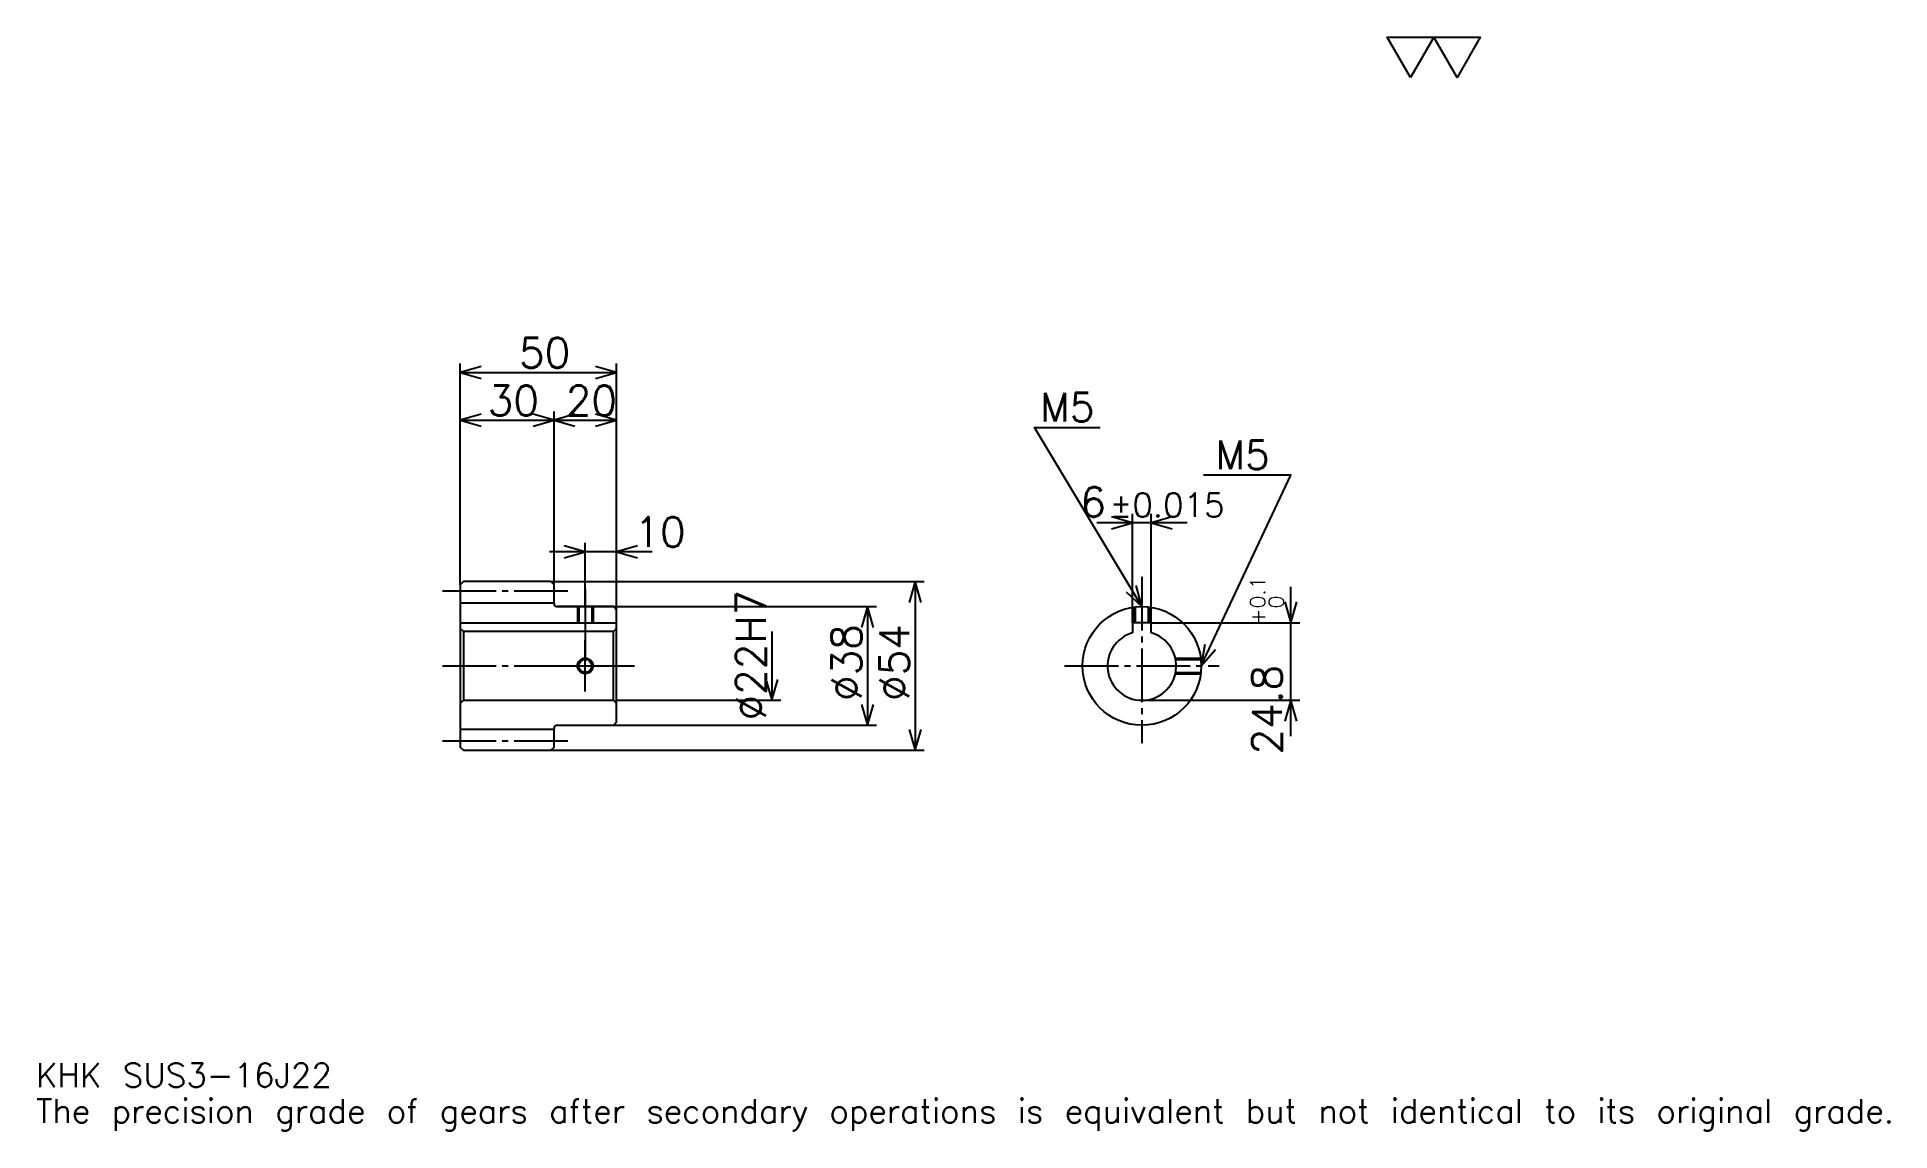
# Model space of a CAD drawing. Extents: x 19 to 613, y 7 to 357.
import ezdxf

# ---------------------------------------------------------------- set-up
doc = ezdxf.new("R2010")
doc.units = 0
doc.linetypes.add('DASHDOT', pattern=[22.95652, 17.217391, -1.913043, 1.913043, -1.913043])
doc.layers.get('0').update_dxf_attribs({"linetype": 'CONTINUOUS'})
doc.layers.add('DASHDOT', color=6, linetype='DASHDOT')
doc.styles.add('KANJI', font='TXT', dxfattribs={"bigfont": 'BIGFONT'})

msp = doc.modelspace()

# ---------------------------------------------------------------- linework, layer by layer
at = {"color": 5}
for p, q in [((154.956528, 182.913055), (154.956528, 252.739136)), ((154.956528, 249.869568), (204.956528, 249.869568)), ((204.956528, 182.913055), (204.956528, 252.739136)), ((184.956528, 182.913055), (184.956528, 237.434799)), ((154.956528, 234.565231), (184.956528, 234.565231)), ((184.956528, 234.565231), (204.956528, 234.565231)), ((387.652161, 201.695663), (358.695679, 201.695663)), ((370.17392, 169.713058), (370.17392, 204.565231)), ((376.17392, 169.713058), (376.17392, 204.565231)), ((216.434784, 192.478271), (183.478271, 192.478271)), ((194.956528, 182.913055), (194.956528, 195.347839)), ((154.956528, 181.913055), (154.956528, 182.913055)), ((183.956528, 182.913055), (204.956528, 182.913055)), ((184.956528, 181.913055), (184.956528, 182.913055)), ((194.956528, 174.913055), (194.956528, 182.913055)), ((194.956528, 174.913055), (194.956528, 182.913055)), ((204.956528, 182.913055), (303.478271, 182.913055)), ((204.956528, 173.913055), (204.956528, 182.913055)), ((300.608704, 182.913055), (300.608704, 128.913055)), ((420.869568, 133.434799), (420.869568, 181.191315)), ((185.956528, 174.913055), (204.956528, 174.913055)), ((204.956528, 174.913055), (288.17392, 174.913055)), ((285.304352, 174.913055), (285.304352, 136.913055)), ((254.695663, 166.913055), (254.695663, 144.913055)), ((376.17392, 169.713058), (423.739136, 169.713058)), ((204.956528, 144.913055), (257.565247, 144.913055)), ((373.17392, 144.913055), (423.739136, 144.913055)), ((185.956528, 136.913055), (204.956528, 136.913055)), ((204.956528, 136.913055), (288.17392, 136.913055)), ((183.956528, 128.913055), (204.956528, 128.913055)), ((204.956528, 128.913055), (303.478271, 128.913055))]:
    msp.add_line(p, q, dxfattribs=at)
at = {"color": 4}
for p, q in [((154.956528, 176.163055), (184.956528, 176.163055)), ((154.956528, 169.713058), (204.956528, 169.713058)), ((155.956528, 166.913055), (155.956528, 144.913055)), ((203.956528, 166.913055), (204.956528, 167.913055)), ((203.956528, 144.913055), (204.956528, 143.913055)), ((154.956528, 135.663055), (184.956528, 135.663055))]:
    msp.add_line(p, q, dxfattribs=at)
at = {"color": 7}
msp.add_lwpolyline([(459.130432, 344.347839), (451.669556, 357.280029), (481.513031, 357.280029), (474.052185, 344.347839), (466.591309, 357.280029), (459.130432, 344.347839)], dxfattribs=at)
at = {"color": 5}
for points in [[(161.652176, 251.782623), (154.956528, 249.869568), (161.652176, 247.956543)], [(198.26088, 247.956543), (204.956528, 249.869568), (198.26088, 251.782623)], [(161.652176, 236.478271), (154.956528, 234.565231), (161.652176, 232.652191)], [(178.26088, 232.652191), (184.956528, 234.565231), (178.26088, 236.478271)], [(191.652176, 236.478271), (184.956528, 234.565231), (191.652176, 232.652191)], [(198.26088, 232.652191), (204.956528, 234.565231), (198.26088, 236.478271)], [(373.17392, 174.913055), (338.739136, 232.304352), (359.782593, 232.304352)], [(392.17392, 155.913055), (420.869568, 217.000015), (392.939148, 217.000015)], [(363.478271, 199.782623), (370.17392, 201.695663), (363.478271, 203.608704)], [(382.869568, 203.608704), (376.17392, 201.695663), (382.869568, 199.782623)], [(188.26088, 190.565231), (194.956528, 192.478271), (188.26088, 194.391312)], [(211.652176, 194.391312), (204.956528, 192.478271), (211.652176, 190.565231)], [(302.521729, 176.217407), (300.608704, 182.913055), (298.695679, 176.217407)], [(368.088623, 179.670273), (373.17392, 174.913055), (371.369446, 181.638779)], [(287.217407, 168.217407), (285.304352, 174.913055), (283.391296, 168.217407)], [(418.956543, 176.408707), (420.869568, 169.713058), (422.782654, 176.408707)], [(393.289246, 162.786743), (392.17392, 155.913055), (396.752258, 161.159973)], [(252.782623, 151.608704), (254.695663, 144.913055), (256.608704, 151.608704)], [(283.391296, 143.608704), (285.304352, 136.913055), (287.217407, 143.608704)], [(422.782654, 138.217407), (420.869568, 144.913055), (418.956543, 138.217407)], [(298.695679, 135.608704), (300.608704, 128.913055), (302.521729, 135.608704)]]:
    msp.add_lwpolyline(points, dxfattribs=at)
at = {"color": 4}
for points in [[(184.956528, 175.913055), (184.956528, 181.913055), (183.956528, 182.913055), (155.956528, 182.913055), (154.956528, 181.913055), (154.956528, 143.913055)], [(185.956528, 136.913055), (203.956528, 136.913055), (204.956528, 137.913055), (204.956528, 173.913055), (203.956528, 174.913055), (185.956528, 174.913055)], [(192.456528, 174.913055), (192.456528, 169.713058)], [(192.891525, 174.913055), (192.891525, 169.713058)], [(197.02153, 174.913055), (197.02153, 169.713058)], [(197.456528, 174.913055), (197.456528, 169.713058)], [(370.67392, 169.713058), (370.67392, 174.747864)], [(371.108917, 169.713058), (371.108917, 174.800507)], [(375.238922, 169.713058), (375.238922, 174.800507)], [(375.67392, 169.713058), (375.67392, 174.747864)], [(154.956528, 143.913055), (155.956528, 144.913055), (203.956528, 144.913055), (203.956528, 166.913055), (155.956528, 166.913055), (154.956528, 167.913055)], [(376.17392, 166.496063), (376.17392, 169.713058), (370.17392, 169.713058), (370.17392, 166.496063)], [(383.886047, 158.413055), (392.008728, 158.413055)], [(383.978333, 157.978058), (392.061371, 157.978058)], [(383.886047, 153.413055), (392.008728, 153.413055)], [(383.978333, 153.848053), (392.061371, 153.848053)], [(154.956528, 143.913055), (154.956528, 129.913055), (155.956528, 128.913055), (183.956528, 128.913055), (184.956528, 129.913055), (184.956528, 135.913055)]]:
    msp.add_lwpolyline(points, dxfattribs=at)
for centre, radius in [((373.17392, 155.913055), 19), ((194.956528, 155.913055), 2.065)]:
    msp.add_circle(centre, radius, dxfattribs=at)
at = {"color": 7}
msp.add_circle((194.956528, 155.913055), 2.5, dxfattribs=at)
at = {"color": 4}
for centre, radius, start, end in [((185.956528, 175.913055), 1, 180, 270), ((373.17392, 155.913055), 11, 105.826620886, 74.173379114), ((185.956528, 135.913055), 1, 90, 180)]:
    msp.add_arc(centre, radius, start, end, dxfattribs=at)
at = {"layer": 'DASHDOT', "color": 7}
for p, q in [((373.17392, 184.478271), (373.17392, 131.17392)), ((149.217392, 179.913055), (190.695663, 179.913055)), ((194.956528, 174.913055), (194.956528, 155.913055)), ((149.217392, 155.913055), (210.695663, 155.913055)), ((348.434784, 155.913055), (397.913055, 155.913055)), ((149.217392, 131.913055), (190.695663, 131.913055))]:
    msp.add_line(p, q, dxfattribs=at)
for points in [[(194.956528, 180.652191), (194.956528, 163.973923)], [(194.956528, 147.67392), (194.956528, 164.152191)], [(186.717392, 155.913055), (203.195663, 155.913055)]]:
    msp.add_lwpolyline(points, dxfattribs=at)

# ---------------------------------------------------------------- texts
at = {"color": 7, "style": 'KANJI'}
for s, height, p in [('50', 9.565217, (173.739136, 251.400009)), ('30', 9.565217, (163.739136, 236.095673)), ('20', 9.565217, (188.739136, 236.095673)), ('M5', 9.182609, (340.652161, 234.217407)), ('M5', 9.182609, (396.765228, 218.913055)), ('6', 9.565217, (353.429413, 203.608704)), ('%%p0.015', 7.652174, (362.897827, 203.608704)), ('10', 9.565217, (210.695663, 194.008698)), ('KHK SUS3-16J22', 7.652174, (19.130434, 21.043478)), ('The precision grade of gears after secondary operations is equivalent but not identical to its original grade.', 7.652174, (19.130434, 9.565217))]:
    msp.add_text(s, height=height, dxfattribs=at).set_placement(p)
for s, height, p in [('%%c22H7', 9.565217, (252.782623, 138.456528)), ('0.1', 4.782609, (412.643494, 174.317764)), ('+', 4.782609, (412.643494, 168.961243)), ('0', 4.782609, (418.573914, 174.317764)), ('%%c38', 9.565217, (283.391296, 144.67392)), ('%%c54', 9.565217, (298.695679, 144.67392)), ('24.8', 9.565217, (418, 127.559189))]:
    msp.add_text(s, height=height, rotation=90, dxfattribs=at).set_placement(p)

doc.saveas('drawing.dxf')
